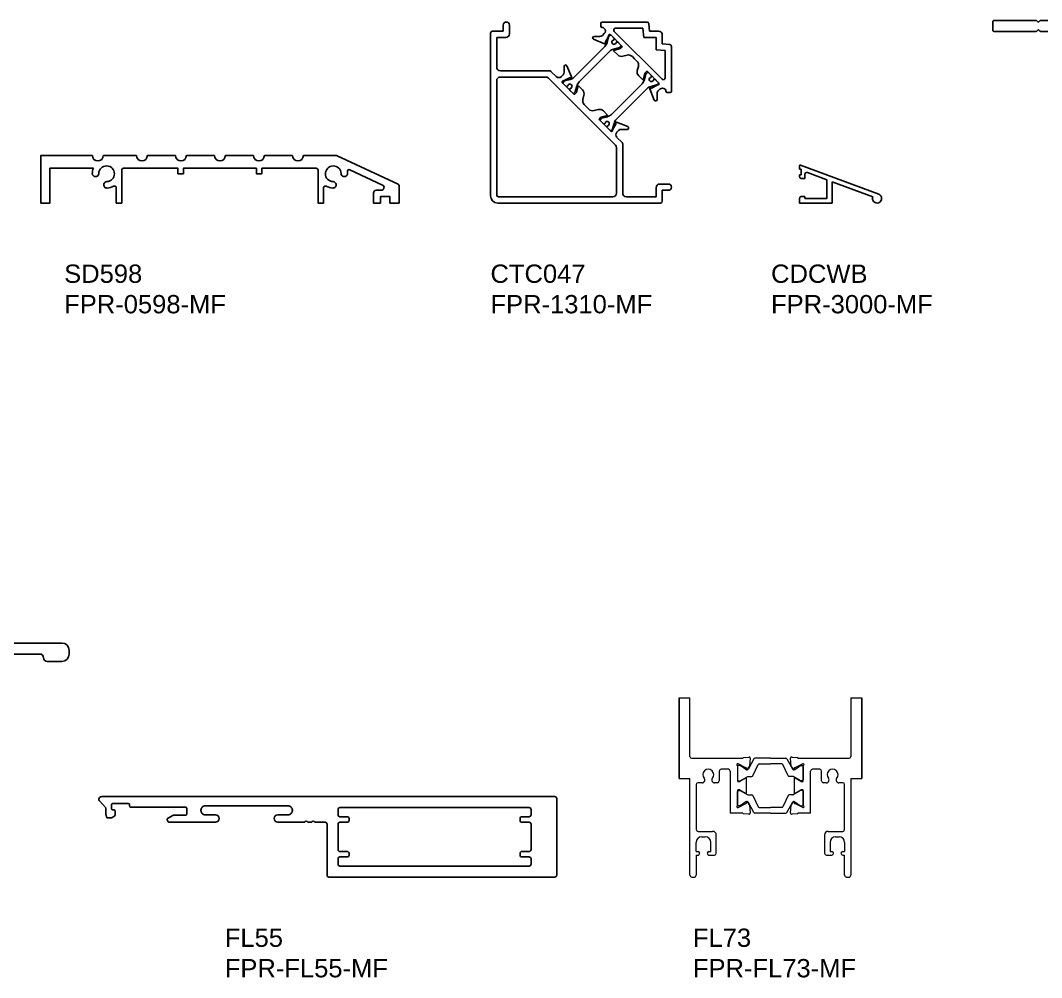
# Model space of a CAD drawing. Header units: millimetres. Extents: x 2364 to 3239, y -858 to -127.
# Drawn here: x 2660.3 to 2939.6, y -857.8 to -596 of the extents above; entities that cross this region are included whole.
import ezdxf

# ---------------------------------------------------------------- set-up
doc = ezdxf.new("R2010")
doc.units = ezdxf.units.MM
for name, color, linetype in [('1', 7, 'Continuous'), ('CS- Drawing', 255, 'Continuous'), ('Text', 1, 'Continuous')]:
    doc.layers.add(name, color=color, linetype=linetype)
doc.styles.add('Fineline', font='sanss___.ttf', dxfattribs={"height": 2})

# ---------------------------------------------------------------- blocks, each defined once
blk = doc.blocks.new('-SD598')
blk.add_lwpolyline([(-34.6, -3.5), (-46.5, -3.5), (-46.5, -13), (-49, -13), (-49, 0), (-34.89, 0, 1), (-31.89, 0), (-22.83, 0, 1), (-19.83, 0), (-12.17, 0, 1), (-9.17, 0), (-1.5, 0, 1), (1.5, 0), (9.17, 0, 1), (12.17, 0), (19.83, 0, 1), (22.83, 0), (31.89, 0, -0.110406), (32.1, -0.05), (48.71, -7.86, -0.290522), (49, -8.32), (49, -13), (46.5, -13), (46.5, -11.25), (43.9, -11.25), (43.9, -13), (42, -13), (42, -10.25, -0.414214), (42.75, -9.5), (44.14, -9.5, 0.801143), (44.45, -8.07), (35.56, -3.89, 0.599877), (34.86, -4.41, -0.029766), (34.9, -4.88, -0.503021), (33.8, -5.75, -0.330653), (33.15, -4.93, 2.310121), (30.93, -7.15, -0.330653), (31.75, -7.8, -0.503021), (30.88, -8.9, -0.120294), (29.09, -8.4, 0.573001), (28.35, -8.84), (28.35, -13), (26.85, -13), (26.85, -4, 0.414214), (26.35, -3.5), (11.5, -3.5), (11.5, -5), (10, -5), (10, -3.5), (-10, -3.5), (-10, -5), (-11.5, -5), (-11.5, -3.5), (-26.35, -3.5, 0.414214), (-26.85, -4), (-26.85, -13), (-28.35, -13), (-28.35, -8.84, 0.573001), (-29.09, -8.4, -0.120294), (-30.88, -8.9, -0.503021), (-31.75, -7.8), (-31.75, -7.8, -0.330653), (-30.93, -7.15, 2.310121), (-33.15, -4.93, -0.330653), (-33.8, -5.75), (-33.8, -5.75, -0.503021), (-34.9, -4.88, -0.091035)], format="xyb", close=True)
for points in [[(31.75, -7.8), (31.75, -7.8)], [(33.8, -5.75), (33.8, -5.75)]]:
    blk.add_lwpolyline(points)
blk = doc.blocks.new('*U36')
for p, q in [((3.5, 47), (3.5, 48.65)), ((5.2, 48.65), (5.2, 46.3)), ((30.2, 48.37), (30.2, 49.12)), ((30.57, 49.5), (42.82, 49.5)), ((30.87, 48), (30.57, 48)), ((31.13, 47.74), (30.87, 48)), ((41.72, 47.8), (34.21, 47.8)), ((41.94, 45.3), (41.72, 47.8)), ((43.32, 49.04), (43.5, 47)), ((0, 2), (0, 46.5)), ((0.5, 47), (3.5, 47)), ((4.2, 45.3), (1.7, 45.3)), ((1.7, 45.3), (1.7, 37.16)), ((31.23, 43.56), (28.18, 44.79)), ((28.33, 45.56), (29.94, 45.56)), ((30.65, 45.85), (31.13, 46.33)), ((32.34, 45.7), (31.36, 43.94)), ((32.31, 45.44), (31.91, 43.92)), ((32.71, 45.88), (32.37, 45.53)), ((35.93, 42.93), (32.82, 46.05)), ((33.86, 45.01), (32.99, 45.88)), ((33.64, 44.58), (33.86, 44.8)), ((33.86, 46.95), (46.95, 33.86)), ((45.3, 45.3), (41.94, 45.3)), ((43.5, 47), (46, 47)), ((45.3, 41.94), (45.3, 45.3)), ((47, 46), (47, 43.5)), ((31.26, 42.8), (22.92, 34.46)), ((33.72, 42.1), (35.25, 42.51)), ((34.06, 41.84), (35.51, 42.23)), ((34.6, 44.05), (34.38, 43.84)), ((35.68, 43.19), (34.81, 44.05)), ((35.34, 42.56), (35.68, 42.91)), ((35.51, 42.23), (35.93, 42.65)), ((47.8, 41.72), (45.3, 41.94)), ((47, 43.5), (49.04, 43.32)), ((49.5, 42.82), (49.5, 30.57)), ((24.26, 33.11), (32.6, 41.45)), ((34.8, 40.54), (33.78, 41.56)), ((37.36, 40.45), (36.25, 40.15)), ((39.43, 39.43), (38.81, 40.06)), ((40.06, 38.81), (39.43, 39.43)), ((20.15, 35.77), (20.15, 37.38)), ((20.93, 37.53), (22.15, 34.49)), ((40.15, 36.25), (40.45, 37.36)), ((2.7, 36.16), (16.19, 36.16)), ((2.7, 34.46), (15.14, 34.46)), ((15.85, 34.17), (34.17, 15.85)), ((16.55, 36.02), (17.97, 34.59)), ((19.39, 34.59), (19.86, 35.06)), ((21.78, 34.36), (20.01, 33.38)), ((21.8, 33.81), (20.27, 33.4)), ((41.56, 33.78), (40.54, 34.8)), ((42.23, 35.51), (41.84, 34.06)), ((42.65, 35.93), (42.23, 35.51)), ((46.05, 32.82), (42.93, 35.93)), ((1.7, 2.2), (1.7, 33.46)), ((19.67, 32.89), (22.78, 29.78)), ((20.18, 33.35), (19.84, 33.01)), ((19.84, 32.72), (20.71, 31.86)), ((20.92, 31.86), (21.14, 32.08)), ((21.88, 31.33), (21.66, 31.11)), ((21.66, 30.9), (22.53, 30.04)), ((23.21, 30.47), (23.61, 31.99)), ((23.49, 30.21), (23.88, 31.66)), ((24.16, 31.94), (25.18, 30.92)), ((44.79, 28.18), (43.56, 31.23)), ((43.94, 31.36), (45.7, 32.34)), ((46.33, 31.13), (45.85, 30.65)), ((48, 30.87), (47.74, 31.13)), ((48, 30.57), (48, 30.87)), ((22.81, 30.04), (23.15, 30.38)), ((23.06, 29.78), (23.49, 30.21)), ((25.57, 29.47), (25.27, 28.35)), ((45.56, 29.94), (45.56, 28.33)), ((49.12, 30.2), (48.37, 30.2)), ((25.66, 26.91), (26.91, 25.66)), ((28.35, 25.27), (29.47, 25.57)), ((30.92, 25.18), (31.94, 24.16)), ((30.21, 23.49), (29.78, 23.06)), ((29.78, 22.78), (32.89, 19.67)), ((31.66, 23.88), (30.21, 23.49)), ((33.38, 20.01), (34.36, 21.78)), ((34.49, 22.15), (37.53, 20.93)), ((35.06, 19.86), (34.59, 19.39)), ((37.38, 20.15), (35.77, 20.15)), ((34.59, 17.97), (36.02, 16.55)), ((34.46, 15.14), (34.46, 2.7)), ((36.16, 16.19), (36.16, 2.7)), ((45.3, 1.7), (45.3, 4.2)), ((46.3, 5.2), (48.65, 5.2)), ((48.65, 3.5), (47, 3.5)), ((47, 3.5), (47, 0.5)), ((46.5, 0), (2, 0)), ((33.46, 1.7), (2.2, 1.7)), ((37.16, 1.7), (45.3, 1.7))]:
    blk.add_line(p, q)
at = {"ltscale": 1.8}
blk.add_line((47.8, 41.72), (47.8, 34.21), dxfattribs=at)
blk.add_lwpolyline([(44.05, 34.6), (43.84, 34.38, 1.69614), (44.58, 33.64), (44.8, 33.86, -0.414214), (45.01, 33.86), (45.88, 32.99, -0.414214), (45.88, 32.71), (45.53, 32.37, -0.131652), (45.44, 32.31), (43.92, 31.91, 0.131652), (42.8, 31.26), (34.46, 22.92, 0.131652), (33.81, 21.8), (33.4, 20.27, -0.131652), (33.35, 20.18), (33.01, 19.84, -0.414214), (32.72, 19.84), (31.86, 20.71, -0.414214), (31.86, 20.92), (32.08, 21.14, 1.69614), (31.33, 21.88), (31.11, 21.66, -0.414214), (30.9, 21.66), (30.04, 22.53, -0.414214), (30.04, 22.81), (30.38, 23.15, -0.131652), (30.47, 23.21), (31.99, 23.61, 0.131652), (33.11, 24.26), (41.45, 32.6, 0.131652), (42.1, 33.72), (42.51, 35.25, -0.131652), (42.56, 35.34), (42.91, 35.68, -0.414214), (43.19, 35.68), (44.05, 34.81, -0.414214)], format="xyb", close=True)
for centre, radius, start, end in [((4.35, 48.65), 0.85, 0, 180), ((30.57, 49.12), 0.375, 90, 180), ((30.57, 48.37), 0.375, 180, 270), ((30.42, 47.04), 1, 315, 45), ((30.42, 47.04), 2.7, 16.2955, 16.451), ((34.21, 47.3), 0.5, 90, 224.9904), ((42.82, 49), 0.5, 5, 90), ((0.5, 46.5), 0.5, 90, 180), ((4.2, 46.3), 1, 270, 0), ((28.33, 45.16), 0.4, 90, 248), ((29.94, 46.56), 1, 270, 315), ((32.61, 45.83), 0.3, 45, 205.5288), ((32.51, 45.39), 0.2, 135, 165), ((32.85, 45.73), 0.2, 45, 135), ((33.75, 44.9), 0.15, 315, 45), ((46, 46), 1, 45, 90), ((46, 46), 1, 360, 45), ((31.3, 43.75), 0.2, 248, 72.7904), ((29.49, 44.57), 2.5, 315, 345), ((34.37, 39.69), 2.5, 105, 135), ((33.81, 44), 0.6, 106.045, 343.955), ((33.92, 41.7), 0.2, 45.1592, 225), ((34.71, 43.95), 0.15, 45, 135), ((35.19, 42.7), 0.2, 285, 315), ((35.54, 43.05), 0.2, 315, 45), ((35.79, 42.79), 0.2, 315, 45), ((49, 42.82), 0.5, 360, 85), ((35.86, 41.6), 1.5, 225, 285), ((37.75, 39), 1.5, 45, 105), ((2.7, 37.16), 1, 180, 270), ((20.55, 37.38), 0.4, 22, 180), ((39, 37.75), 1.5, 345, 45), ((2.7, 33.46), 1, 90, 180), ((15.14, 33.46), 1, 45, 90), ((16.19, 35.66), 0.5, 45, 90), ((18.68, 35.3), 1, 225, 315), ((19.15, 35.77), 1, 315, 0), ((21.97, 34.41), 0.2, 197.2096, 22), ((21.15, 36.22), 2.5, 285, 315), ((41.6, 35.86), 1.5, 165, 225), ((41.7, 33.92), 0.2, 225, 44.8408), ((42.79, 35.79), 0.2, 45, 135), ((47.3, 34.21), 0.5, 224.9904, 0), ((19.88, 33.11), 0.3, 64.4712, 225), ((19.98, 32.86), 0.2, 135, 225), ((20.33, 33.21), 0.2, 105, 135), ((20.81, 31.96), 0.15, 225, 315), ((21.71, 31.91), 0.6, 286.045, 163.955), ((21.77, 31.01), 0.15, 135, 225), ((26.03, 31.35), 2.5, 135, 165), ((24.02, 31.8), 0.2, 45, 224.8408), ((24.12, 29.86), 1.5, 345, 45), ((43.75, 31.3), 0.2, 17.2096, 202), ((45.83, 32.61), 0.3, 244.4712, 45), ((47.04, 30.42), 1, 45, 135), ((22.67, 30.18), 0.2, 225, 315), ((22.92, 29.92), 0.2, 225, 315), ((23.01, 30.52), 0.2, 315, 345), ((26.72, 27.97), 1.5, 165, 225), ((45.16, 28.33), 0.4, 202, 360), ((46.56, 29.94), 1, 135, 180), ((48.37, 30.57), 0.375, 180, 270), ((49.12, 30.57), 0.375, 270, 360), ((27.97, 26.72), 1.5, 225, 285), ((29.86, 24.12), 1.5, 45, 105), ((29.92, 22.92), 0.2, 135, 225), ((31.8, 24.02), 0.2, 225.1592, 45), ((33.11, 19.88), 0.3, 225, 25.5288), ((34.41, 21.97), 0.2, 68, 252.7904), ((35.77, 19.15), 1, 90, 135), ((37.38, 20.55), 0.4, 270, 68), ((35.3, 18.68), 1, 135, 225), ((33.46, 15.14), 1, 360, 45), ((35.66, 16.19), 0.5, 360, 45), ((46.3, 4.2), 1, 90, 180), ((48.65, 4.35), 0.85, 270, 90), ((2, 2), 2, 180, 270), ((2.2, 2.2), 0.5, 180, 270), ((33.46, 2.7), 1, 270, 0), ((37.16, 2.7), 1, 180, 270), ((46.5, 0.5), 0.5, 270, 0)]:
    blk.add_arc(centre, radius, start, end)
blk = doc.blocks.new('-CDCWB')
at = {"linetype": 'Continuous'}
for p, q in [((0, 5.44), (0, 6.33)), ((0.34, 6.56), (21.69, -1.39)), ((0, 5.44), (0.5, 5.44)), ((0, 3.94), (0.5, 3.94)), ((0, 3.44), (0, 3.94)), ((0.5, 3.94), (0.5, 5.44)), ((0.5, 2.94), (1.5, 2.94)), ((1.5, 2.94), (1.5, 4.08)), ((2.18, 4.55), (7.51, 2.57)), ((7.5, -2.56), (7.5, 2.56)), ((9, -3.81), (9, 2)), ((9, 2), (20.08, -2.13)), ((0, -3.81), (0, -2.56)), ((0.5, -2.06), (1.5, -2.06)), ((1.5, -2.56), (1.5, -2.06)), ((1.5, -2.56), (7.5, -2.56)), ((0, -3.81), (9, -3.81))]:
    blk.add_line(p, q, dxfattribs=at)
for centre, radius, start, end in [((0.25, 6.33), 0.25, 90, 180), ((0.25, 6.33), 0.25, 68.6293, 90), ((0.5, 3.44), 0.5, 180, 270), ((2, 4.08), 0.5, 70.1148, 180), ((0.5, -2.56), 0.5, 90, 180), ((21.25, -2.56), 1.25, 159.3903, 0), ((21.25, -2.56), 1.25, 0, 69.3903)]:
    blk.add_arc(centre, radius, start, end, dxfattribs=at)
blk = doc.blocks.new('-FL40')
at = {"layer": 'CS- Drawing', "color": 7}
for points in [[(-80.18, -1.3), (-78.56, -2.38, -0.198912), (-78.48, -2.5), (-78.41, -2.83, 0.57735), (-78.08, -2.94), (-77.45, -2.38, 0.109518), (-77.4, -2.31), (-76.57, -0.42, 0.548619), (-76.86, 0), (-78.41, -0.03, 0.315299), (-78.6, -0.17), (-78.62, -0.23, -0.414214), (-78.87, -0.35), (-80.4, 0), (-152.03, 0, 0.198912), (-152.24, -0.09), (-152.51, -0.36, -0.414214), (-152.79, -0.36), (-153.06, -0.09, 0.198912), (-153.27, 0), (-164.85, 0, 0.414214), (-165.15, -0.3), (-165.15, -2.7, 0.414214), (-164.85, -3), (-153.27, -3, 0.198912), (-153.06, -2.91), (-152.79, -2.64, -0.414214), (-152.51, -2.64), (-152.24, -2.91, 0.198912), (-152.03, -3), (-140.6, -3, -0.414214), (-140.3, -3.3), (-140.3, -108.7, 0.414214), (-140, -109), (-92.26, -109, 0.414214), (-91.96, -108.7), (-91.96, -106.3, 1), (-92.96, -106.3), (-92.96, -106.55, -0.414214), (-93.21, -106.8), (-94.01, -106.8, -0.414214), (-94.26, -106.55), (-94.26, -101.75, -0.414214), (-94.01, -101.5), (-93.21, -101.5, -0.414214), (-92.96, -101.75), (-92.96, -102, 1), (-91.96, -102), (-91.96, -100.3, 0.414214), (-92.26, -100), (-95.46, -100, 0.414214), (-95.76, -100.3), (-95.76, -105.7, -0.414214), (-96.06, -106), (-107, -106, -0.414214), (-107.3, -105.7), (-107.3, -50.3, -0.414214), (-107, -50), (-88.4, -50, 1), (-88.4, -49), (-88.65, -49, -0.414214), (-88.9, -48.75), (-88.9, -47.95, -0.414214), (-88.65, -47.7), (-83.65, -47.7, -0.414214), (-83.4, -47.95), (-83.4, -48.75, -0.414214), (-83.65, -49), (-83.9, -49, 1), (-83.9, -50), (-80.4, -50), (-78.87, -49.65, -0.414214), (-78.62, -49.77), (-78.6, -49.83, 0.315299), (-78.41, -49.97), (-76.86, -50, 0.548619), (-76.57, -49.58), (-77.4, -47.69, 0.109518), (-77.45, -47.62), (-78.08, -47.06, 0.57735), (-78.41, -47.17), (-78.48, -47.5, -0.198912), (-78.56, -47.62), (-80.18, -48.7), (-80.3, -48.7, -0.720759), (-80.48, -48.16, 0.236068), (-80.4, -48), (-80.4, -44, -0.414214), (-80.2, -43.8), (-79.8, -43.8), (-78.2, -44.77, 0.585524), (-77.9, -44.6), (-77.9, -43.18, 0.261413), (-78.38, -42.32), (-79.75, -41.49, -0.261413), (-80.23, -40.64), (-80.23, -26.41, 0.654654), (-80.23, -25.49), (-80.23, -24.51, 0.654654), (-80.23, -23.59), (-80.23, -9.36, -0.261413), (-79.75, -8.51), (-78.38, -7.68, 0.261413), (-77.9, -6.82), (-77.9, -5.4, 0.585524), (-78.2, -5.23), (-79.8, -6.2), (-80.2, -6.2, -0.414214), (-80.4, -6), (-80.4, -2, 0.236068), (-80.48, -1.84, -0.720759), (-80.3, -1.3)], [(-62.62, -48.7), (-64.24, -47.62, -0.198912), (-64.32, -47.5), (-64.39, -47.17, 0.57735), (-64.72, -47.06), (-65.35, -47.62, 0.109518), (-65.4, -47.69), (-66.23, -49.58, 0.548619), (-65.94, -50), (-64.39, -49.97, 0.315299), (-64.2, -49.83), (-64.18, -49.77, -0.414214), (-63.93, -49.65), (-62.4, -50), (-58.71, -50, 1), (-58.71, -49), (-58.96, -49, -0.414214), (-59.21, -48.75), (-59.21, -47.95, -0.414214), (-58.96, -47.7), (-53.96, -47.7, -0.414214), (-53.71, -47.95), (-53.71, -48.75, -0.414214), (-53.96, -49), (-54.21, -49, 1), (-54.21, -50), (-53.46, -50), (-50.21, -50, 1), (-50.21, -49), (-50.46, -49, -0.414214), (-50.71, -48.75), (-50.71, -47.95, -0.414214), (-50.46, -47.7), (-45.46, -47.7, -0.414214), (-45.21, -47.95), (-45.21, -48.75, -0.414214), (-45.46, -49), (-45.71, -49, 1), (-45.71, -50), (-43.5, -50, 0.414214), (-42.5, -49), (-42.5, -42.5, 0.414214), (-43.5, -41.5), (-44, -41.5, 0.414214), (-45, -42.5), (-45, -44.06, -0.371822), (-45.85, -45.05, -0.076048), (-58.56, -44.99, -0.369016), (-59.4, -44), (-59.4, -5, -0.414214), (-57.4, -3), (-44.05, -3, -0.414214), (-42.05, -5), (-42.05, -6.94), (-41.05, -7.94), (-36.3, -7.94), (-34.3, -5.94), (-31.38, -5.94, 0.198912), (-31.24, -5.89), (-30.94, -5.59, -0.414214), (-30.66, -5.59), (-30.36, -5.89, 0.198912), (-30.21, -5.94), (-27.3, -5.94), (-25.3, -7.94), (-20.55, -7.94), (-19.55, -6.94), (-19.55, -5, -0.414214), (-17.55, -3), (-4.6, -3, -0.414214), (-2.6, -5), (-2.6, -44, -0.369016), (-3.44, -44.99, -0.076048), (-16.15, -45.05, -0.371822), (-17, -44.06), (-17, -42.5, 0.414214), (-18, -41.5), (-18.5, -41.5, 0.414214), (-19.5, -42.5), (-19.5, -49, 0.414214), (-18.5, -50), (-17.91, -50, 0.198912), (-17.21, -49.71), (-16.49, -48.99, -0.198912), (-15.79, -48.7), (-3.71, -48.7, -0.198912), (-3.01, -48.99), (-2.29, -49.71, 0.198912), (-1.59, -50), (-1, -50, 0.414214), (0, -49), (0, -0.3, 0.414214), (-0.3, 0), (-20.92, 0, 0.414214), (-21.92, -1), (-21.92, -2.7, -0.414214), (-22.22, -3), (-23.62, -3, -0.414214), (-23.92, -2.7), (-23.92, -1, 0.414214), (-24.92, 0), (-30.17, 0, 0.198912), (-30.38, -0.09), (-30.66, -0.36, -0.414214), (-30.94, -0.36), (-31.21, -0.09, 0.198912), (-31.42, 0), (-36.67, 0, 0.414214), (-37.67, -1), (-37.67, -2.7, -0.414214), (-37.97, -3), (-39.37, -3, -0.414214), (-39.67, -2.7), (-39.67, -1, 0.414214), (-40.67, 0), (-62.4, 0), (-63.93, -0.35, -0.414214), (-64.18, -0.23), (-64.2, -0.17, 0.315299), (-64.39, -0.03), (-65.94, 0, 0.548619), (-66.23, -0.42), (-65.4, -2.31, 0.109518), (-65.35, -2.38), (-64.72, -2.94, 0.57735), (-64.39, -2.83), (-64.32, -2.5, -0.198912), (-64.24, -2.38), (-62.62, -1.3), (-62.5, -1.3, -0.720759), (-62.32, -1.84, 0.236068), (-62.4, -2), (-62.4, -6, -0.414214), (-62.6, -6.2), (-63, -6.2), (-64.6, -5.23, 0.585524), (-64.9, -5.4), (-64.9, -6.82, 0.261413), (-64.42, -7.68), (-62.48, -8.86, -0.261413), (-62, -9.71), (-62, -23.59, 0.654654), (-62, -24.51), (-62, -25.49, 0.654654), (-62, -26.41), (-62, -40.29, -0.261413), (-62.48, -41.14), (-64.42, -42.32, 0.261413), (-64.9, -43.18), (-64.9, -44.6, 0.585524), (-64.6, -44.77), (-63, -43.8), (-62.6, -43.8, -0.414214), (-62.4, -44), (-62.4, -48, 0.236068), (-62.32, -48.16, -0.720759), (-62.5, -48.7)], [(-137.3, -3.6), (-137.3, -106, 0.414214), (-137, -106.3), (-110.6, -106.3, 0.414214), (-110.3, -106), (-110.3, -47.6, -0.414214), (-110, -47.3), (-91.2, -47.3, 0.414214), (-90.9, -47), (-90.9, -46.3, -0.414214), (-90.6, -46), (-83.7, -46, 0.414214), (-83.4, -45.7), (-83.4, -3.6, 0.414214), (-83.7, -3.3), (-137, -3.3, 0.414214)]]:
    blk.add_lwpolyline(points, format="xyb", close=True, dxfattribs=at)
blk = doc.blocks.new('FL44 (Handle Both Sides)')
at = {"layer": '1', "color": 7, "linetype": 'Continuous'}
for p, q in [((-62, 55), (-61, 55)), ((-64, 52.58), (-64, 53)), ((-64, 47.12), (-64, 52.58)), ((-59, 53), (-59, 49)), ((-64, 26.8), (-64, 47.12)), ((-61, 47), (-61, 26)), ((-64, 25), (-64, 26.8)), ((-64, 22), (-64, 25)), ((-60, 25), (-49.5, 25)), ((-49.5, 25), (-30, 25)), ((-49.5, 25), (-0.5, 25)), ((-15.5, 23), (-47.5, 23)), ((-10.5, 23), (-15.5, 23)), ((-10.5, 23), (-15.5, 23)), ((-7.5, 16.25), (-7.5, 22.5)), ((-0.5, 23), (-7, 23)), ((0, 24.5), (0, 23.5)), ((-64, 22), (-55.5, 22)), ((-64, 22), (-55.5, 22)), ((-55.5, 22), (-51.5, 22)), ((-51.5, 16), (-51.5, 22)), ((-51.5, 16), (-51.5, 22)), ((-48.5, 22), (-48.5, 13)), ((-48.5, 22), (-48.5, 13)), ((-9.5, 22), (-9.5, 15.5)), ((-51.5, 16), (-51.5, 10)), ((-17.37, 14), (-36.5, 14)), ((-11.5, 12.17), (-11.5, 14.5)), ((-11, 15), (-10, 15)), ((-7.75, 16), (-7.5, 16.25)), ((-7.5, 15.75), (-7.75, 16)), ((-7.5, 15.75), (-7.5, 13.5)), ((-51.5, 11.5), (-51.5, 10)), ((-37.5, 12), (-47.5, 12)), ((-37, 13.5), (-37, 12.5)), ((-35, 10), (-35, 11.5)), ((-18.52, 12), (-34.5, 12)), ((-16.95, 9.78), (-18.09, 11.75)), ((-15.61, 11.46), (-16.93, 13.75)), ((-11.93, 11.67), (-15.11, 11.22)), ((-9.5, 13), (-8, 13)), ((-9.5, 10.43), (-9.5, 13)), ((-51.5, 10), (-51.1, 8.89)), ((-51.5, 10), (-51.1, 8.89)), ((-50.95, 8.5), (-51.5, 8)), ((-51.1, 8.89), (-50.95, 8.5)), ((-49.8, 9.57), (-49.48, 8.89)), ((-49.8, 9.57), (-49.48, 8.89)), ((-49.57, 9.75), (-49.57, 9.07)), ((-49.57, 9.75), (-49.57, 9.07)), ((-49.53, 10), (-45.21, 10)), ((-49.53, 10), (-45.21, 10)), ((-49.48, 8.89), (-48.75, 7.33)), ((-49.47, 8.89), (-48.3, 6.88)), ((-49.32, 10), (-45.48, 10)), ((-49.32, 10), (-45.48, 10)), ((-46.5, 6.88), (-45.33, 8.89)), ((-45.33, 8.89), (-46.14, 7.5)), ((-44.95, 9.55), (-45.33, 8.89)), ((-44.95, 9.55), (-45.33, 8.89)), ((-45.33, 8.89), (-45.23, 9.07)), ((-45.33, 8.89), (-45.23, 9.07)), ((-45.23, 9.07), (-45.23, 9.75)), ((-45.23, 9.07), (-45.23, 9.75)), ((-41.17, 8.89), (-41.55, 9.55)), ((-41.17, 8.89), (-41.55, 9.55)), ((-41.29, 10), (-36.97, 10)), ((-41.29, 10), (-36.97, 10)), ((-41.27, 9.75), (-41.27, 9.07)), ((-41.27, 9.75), (-41.27, 9.07)), ((-41.27, 9.07), (-41.17, 8.89)), ((-41.27, 9.07), (-41.17, 8.89)), ((-40.36, 7.5), (-41.17, 8.89)), ((-41.17, 8.89), (-40, 6.88)), ((-41.02, 10), (-37.18, 10)), ((-41.02, 10), (-37.18, 10)), ((-38.2, 6.88), (-37.03, 8.89)), ((-37.75, 7.33), (-37.02, 8.89)), ((-37.02, 8.89), (-36.7, 9.57)), ((-37.02, 8.89), (-36.7, 9.57)), ((-36.93, 9.07), (-36.93, 9.75)), ((-36.93, 9.07), (-36.93, 9.75)), ((-35.55, 8.5), (-35.4, 8.89)), ((-35, 8), (-35.55, 8.5)), ((-35.4, 8.89), (-35, 10)), ((-35.4, 8.89), (-35, 10)), ((-16.67, 9.29), (-16.95, 9.78)), ((-9.93, 9.94), (-16.17, 9.05)), ((-51.5, 8), (-51.5, 6.39)), ((-51.3, 5.07), (-48.5, 5.93)), ((-51.12, 6.1), (-48.59, 6.75)), ((-48.3, 6.88), (-48.3, 6.21)), ((-46.5, 6.88), (-46.5, 4.95)), ((-46.14, 7.5), (-40.36, 7.5)), ((-40, 4.95), (-40, 6.88)), ((-38.2, 6.21), (-38.2, 6.88)), ((-38, 5.93), (-35.2, 5.07)), ((-37.91, 6.75), (-35.38, 6.1)), ((-35, 6.39), (-35, 8)), ((-51.5, 4.79), (-51.5, -4.79)), ((-49.7, 3.39), (-49.7, -3.39)), ((-46.7, 4.67), (-49.37, 3.86)), ((-37.13, 3.86), (-39.8, 4.67)), ((-36.8, -3.39), (-36.8, 3.39)), ((-35, -4.79), (-35, 4.79)), ((-48.5, -5.93), (-51.3, -5.07)), ((-49.37, -3.86), (-46.7, -4.67)), ((-46.5, -4.95), (-46.5, -6.88)), ((-40, -6.88), (-40, -4.95)), ((-39.8, -4.67), (-37.13, -3.86)), ((-35.2, -5.07), (-38, -5.93)), ((-51.5, -6.39), (-51.5, -8)), ((-51.5, -8), (-50.95, -8.5)), ((-48.59, -6.75), (-51.12, -6.1)), ((-48.75, -7.33), (-49.48, -8.89)), ((-48.3, -6.88), (-49.47, -8.89)), ((-48.3, -6.21), (-48.3, -6.88)), ((-46.14, -7.5), (-46.5, -6.88)), ((-40.36, -7.5), (-46.14, -7.5)), ((-45.33, -8.89), (-46.14, -7.5)), ((-46.14, -7.5), (-45.33, -8.89)), ((-41.17, -8.89), (-40.36, -7.5)), ((-40.36, -7.5), (-41.17, -8.89)), ((-40, -6.88), (-40.36, -7.5)), ((-38.2, -6.88), (-38.2, -6.21)), ((-37.03, -8.89), (-38.2, -6.88)), ((-35.38, -6.1), (-37.91, -6.75)), ((-37.02, -8.89), (-37.75, -7.33)), ((-35.55, -8.5), (-35, -8)), ((-35, -8), (-35, -6.39)), ((-51.1, -8.89), (-51.5, -10)), ((-51.1, -8.89), (-51.5, -10)), ((-51.5, -10), (-51.5, -16)), ((-51.5, -10), (-51.5, -11.5)), ((-50.95, -8.5), (-51.1, -8.89)), ((-49.57, -9.07), (-49.8, -9.57)), ((-49.47, -8.89), (-49.57, -9.07)), ((-49.47, -8.89), (-49.57, -9.07)), ((-49.57, -9.07), (-49.57, -9.75)), ((-49.57, -9.07), (-49.57, -9.75)), ((-45.21, -10), (-49.53, -10)), ((-45.21, -10), (-49.53, -10)), ((-45.48, -10), (-49.32, -10)), ((-45.48, -10), (-49.32, -10)), ((-45.33, -8.89), (-44.95, -9.55)), ((-45.33, -8.89), (-44.95, -9.55)), ((-45.23, -9.07), (-45.33, -8.89)), ((-45.23, -9.07), (-45.33, -8.89)), ((-45.23, -9.75), (-45.23, -9.07)), ((-45.23, -9.75), (-45.23, -9.07)), ((-41.55, -9.55), (-41.17, -8.89)), ((-41.55, -9.55), (-41.17, -8.89)), ((-36.97, -10), (-41.29, -10)), ((-36.97, -10), (-41.29, -10)), ((-41.17, -8.89), (-41.27, -9.07)), ((-41.17, -8.89), (-41.27, -9.07)), ((-41.27, -9.07), (-41.27, -9.75)), ((-41.27, -9.07), (-41.27, -9.75)), ((-37.18, -10), (-41.02, -10)), ((-37.18, -10), (-41.02, -10)), ((-36.7, -9.57), (-37.02, -8.89)), ((-36.7, -9.57), (-37.02, -8.89)), ((-36.93, -9.75), (-36.93, -9.07)), ((-36.93, -9.75), (-36.93, -9.07)), ((-35.4, -8.89), (-35.55, -8.5)), ((-35, -10), (-35.4, -8.89)), ((-35, -10), (-35.4, -8.89)), ((-35, -11.5), (-35, -10)), ((-18.09, -11.75), (-16.95, -9.78)), ((-16.95, -9.78), (-16.67, -9.29)), ((-16.17, -9.05), (-9.93, -9.94)), ((-9.5, -13), (-9.5, -10.43)), ((-48.5, -13), (-48.5, -22)), ((-48.5, -13), (-48.5, -22)), ((-47.5, -12), (-37.5, -12)), ((-37, -12.5), (-37, -13.5)), ((-18.52, -12), (-34.5, -12)), ((-16.93, -13.75), (-15.61, -11.46)), ((-15.11, -11.22), (-11.93, -11.67)), ((-11.5, -14.5), (-11.5, -12.17)), ((-8, -13), (-9.5, -13)), ((-7.5, -13.5), (-7.5, -15.75)), ((-51.5, -16), (-51.5, -22)), ((-51.5, -16), (-51.5, -22)), ((-17.37, -14), (-36.5, -14)), ((-10, -15), (-11, -15)), ((-9.5, -15.5), (-9.5, -22)), ((-7.75, -16), (-7.5, -15.75)), ((-7.5, -16.25), (-7.75, -16)), ((-7.5, -16.25), (-7.5, -22.5)), ((-64, -22), (-55.5, -22)), ((-64, -22), (-55.5, -22)), ((-64, -22), (-64, -25)), ((-55.5, -22), (-51.5, -22)), ((-64, -25), (-64, -31.5)), ((-64, -25), (-64, -25)), ((-60, -25), (-49.5, -25)), ((-49.5, -25), (-30, -25)), ((-49.5, -25), (-30, -25)), ((-10.5, -23), (-47.5, -23)), ((-32, -25), (-0.5, -25)), ((-0.5, -23), (-7, -23)), ((0, -23.5), (0, -24.5)), ((-61, -26), (-61, -31.5)), ((-64, -31.5), (-64, -53.01)), ((-61, -31.5), (-61, -47.01)), ((-59, -49.01), (-59, -53.01)), ((-61, -55.01), (-62, -55.01))]:
    blk.add_line(p, q, dxfattribs=at)
for centre, radius, start, end in [((-62, 53), 2, 90, 180), ((-61, 53), 2, 0, 90), ((-60, 47), 1, 90, 180), ((-60, 49), 1, 270, 0), ((-60, 26), 1, 180, 270), ((-47.5, 22), 1, 90, 180), ((-47.5, 22), 1, 90, 180), ((-10.5, 22), 1, 0, 90), ((-7, 22.5), 0.5, 90, 180), ((-0.5, 24.5), 0.5, 0, 90), ((-0.5, 23.5), 0.5, 270, 0), ((-36.5, 13.5), 0.5, 90, 180), ((-17.37, 13.5), 0.5, 30, 90), ((-11, 14.5), 0.5, 90, 180), ((-10, 15.5), 0.5, 270, 0), ((-47.5, 13), 1, 180, 270), ((-37.5, 12.5), 0.5, 270, 0), ((-34.5, 11.5), 0.5, 90, 180), ((-18.52, 11.5), 0.5, 30, 90), ((-15.18, 11.71), 0.5, 210, 278.1301), ((-12, 12.17), 0.5, 278.1301, 0), ((-8, 13.5), 0.5, 270, 0), ((-49.53, 9.7), 0.3, 90, 205.094), ((-49.53, 9.7), 0.3, 90, 205.094), ((-49.32, 9.75), 0.25, 90, 180), ((-49.32, 9.75), 0.25, 90, 180), ((-45.48, 9.75), 0.25, 0, 90), ((-45.48, 9.75), 0.25, 0, 90), ((-45.21, 9.7), 0.3, 329.8177, 90), ((-45.21, 9.7), 0.3, 329.8177, 90), ((-41.29, 9.7), 0.3, 90, 210.1823), ((-41.29, 9.7), 0.3, 90, 210.1823), ((-41.02, 9.75), 0.25, 90, 180), ((-41.02, 9.75), 0.25, 90, 180), ((-37.18, 9.75), 0.25, 0, 90), ((-37.18, 9.75), 0.25, 0, 90), ((-36.97, 9.7), 0.3, 334.906, 90), ((-36.97, 9.7), 0.3, 334.906, 90), ((-16.24, 9.54), 0.5, 210, 278.1301), ((-10, 10.43), 0.5, 278.1301, 0), ((-51.2, 6.39), 0.3, 180, 284.4791), ((-48.66, 7.04), 0.3, 284.4791, 106.4798), ((-48.6, 6.21), 0.3, 289.9831, 0), ((-37.9, 6.21), 0.3, 180, 250.0169), ((-37.84, 7.04), 0.3, 73.5202, 255.5209), ((-35.3, 6.39), 0.3, 255.5209, 0), ((-51.2, 4.79), 0.3, 109.9831, 180), ((-49.2, 3.39), 0.5, 109.9831, 180), ((-46.8, 4.95), 0.3, 289.9831, 0), ((-39.7, 4.95), 0.3, 180, 250.0169), ((-37.3, 3.39), 0.5, 0, 70.0169), ((-35.3, 4.79), 0.3, 0, 70.0169), ((-51.2, -4.79), 0.3, 180, 250.0169), ((-49.2, -3.39), 0.5, 180, 250.0169), ((-46.8, -4.95), 0.3, 0, 70.0169), ((-39.7, -4.95), 0.3, 109.9831, 180), ((-37.3, -3.39), 0.5, 289.9831, 0), ((-35.3, -4.79), 0.3, 289.9831, 0), ((-51.2, -6.39), 0.3, 75.5209, 180), ((-48.66, -7.04), 0.3, 253.5202, 75.5209), ((-48.6, -6.21), 0.3, 0, 70.0169), ((-37.9, -6.21), 0.3, 109.9831, 180), ((-37.84, -7.04), 0.3, 104.4791, 286.4798), ((-35.3, -6.39), 0.3, 0, 104.4791), ((-49.53, -9.7), 0.3, 154.906, 270), ((-49.53, -9.7), 0.3, 154.906, 270), ((-49.32, -9.75), 0.25, 180, 270), ((-49.32, -9.75), 0.25, 180, 270), ((-45.48, -9.75), 0.25, 270, 0), ((-45.48, -9.75), 0.25, 270, 0), ((-45.21, -9.7), 0.3, 270, 30.1823), ((-45.21, -9.7), 0.3, 270, 30.1823), ((-41.29, -9.7), 0.3, 149.8177, 270), ((-41.29, -9.7), 0.3, 149.8177, 270), ((-41.02, -9.75), 0.25, 180, 270), ((-41.02, -9.75), 0.25, 180, 270), ((-37.18, -9.75), 0.25, 270, 0), ((-37.18, -9.75), 0.25, 270, 0), ((-36.97, -9.7), 0.3, 270, 25.094), ((-36.97, -9.7), 0.3, 270, 25.094), ((-16.24, -9.54), 0.5, 81.8699, 150), ((-10, -10.43), 0.5, 0, 81.8699), ((-47.5, -13), 1, 90, 180), ((-47.5, -13), 1, 90, 180), ((-37.5, -12.5), 0.5, 0, 90), ((-36.5, -13.5), 0.5, 180, 270), ((-34.5, -11.5), 0.5, 180, 270), ((-18.52, -11.5), 0.5, 270, 330), ((-17.37, -13.5), 0.5, 270, 330), ((-15.18, -11.71), 0.5, 81.8699, 150), ((-12, -12.17), 0.5, 0, 81.8699), ((-8, -13.5), 0.5, 0, 90), ((-11, -14.5), 0.5, 180, 270), ((-10, -15.5), 0.5, 0, 90), ((-47.5, -22), 1, 180, 270), ((-47.5, -22), 1, 180, 270), ((-10.5, -22), 1, 270, 0), ((-60, -26), 1, 90, 180), ((-7, -22.5), 0.5, 180, 270), ((-0.5, -23.5), 0.5, 0, 90), ((-0.5, -24.5), 0.5, 270, 0), ((-60, -47.01), 1, 180, 270), ((-60, -49.01), 1, 0, 90), ((-62, -53.01), 2, 180, 270), ((-61, -53.01), 2, 270, 0)]:
    blk.add_arc(centre, radius, start, end, dxfattribs=at)
blk = doc.blocks.new('49mm Btm Rail (FL73)')
at = {"color": 0, "linetype": 'Continuous', "lineweight": 0}
for p, q in [((-25, 49), (-22, 49)), ((-25, 49), (-22, 49)), ((-25, 49), (-25, 27)), ((-25, 27), (-25, 49)), ((-22, 33), (-22, 49)), ((22, 49), (25, 49)), ((22, 49), (22, 33)), ((22, 49), (25, 49)), ((25, 49), (25, 27)), ((25, 27), (25, 49)), ((-21.5, 32.5), (-7.5, 32.5)), ((-6.68, 29.92), (-8.86, 30.99)), ((-7.37, 32.72), (-5.91, 32.8)), ((-4.53, 32.33), (-6, 29.61)), ((-5.5, 32.49), (-5.69, 30.31)), ((-4.83, 27.69), (-3.38, 30.8)), ((0, 32.5), (-4.26, 32.5)), ((-3.11, 30.97), (0, 30.97)), ((0, 32.5), (4.26, 32.5)), ((3.11, 30.97), (0, 30.97)), ((4.83, 27.69), (3.38, 30.8)), ((4.53, 32.33), (6, 29.61)), ((5.69, 30.31), (5.5, 32.49)), ((5.91, 32.8), (7.37, 32.72)), ((8.86, 30.99), (6.68, 29.92)), ((7.5, 32.5), (21.5, 32.5)), ((-14, 29), (-14, 26.29)), ((-11.5, 29.5), (-13.5, 29.5)), ((-11, 29), (-11, 17.5)), ((-9, 30.47), (-9, 26.37)), ((-9, 30.22), (-9, 26.62)), ((-8.24, 30.52), (-8.7, 30.52)), ((-6.72, 29.45), (-8.24, 30.52)), ((-6.49, 29.61), (-6.54, 29.78)), ((-6.13, 29.56), (-5.72, 30.23)), ((5.72, 30.23), (6.13, 29.56)), ((6.54, 29.78), (6.49, 29.61)), ((6.72, 29.45), (8.24, 30.52)), ((8.24, 30.52), (8.7, 30.52)), ((9, 26.37), (9, 30.47)), ((9, 30.22), (9, 26.62)), ((11, 17.5), (11, 29)), ((13.5, 29.5), (11.5, 29.5)), ((14, 26.29), (14, 29)), ((-25, 27), (-22, 27)), ((-25, 27), (-22, 27)), ((-22, 0.5), (-22, 27)), ((-20.3, 25.29), (-20.3, 13)), ((-18.71, 25.79), (-19.8, 25.79)), ((-14.5, 25.79), (-15.29, 25.79)), ((-8.73, 26.1), (-8.45, 26.1)), ((-8.7, 26.32), (-8.24, 26.32)), ((-6.8, 27.02), (-8.35, 26.13)), ((-8.24, 26.32), (-6.19, 27.5)), ((-6.5, 23.16), (-6.5, 26.84)), ((-6.13, 27.52), (-5.1, 27.52)), ((6.13, 27.52), (5.1, 27.52)), ((8.24, 26.32), (6.19, 27.5)), ((6.5, 26.84), (6.5, 23.16)), ((8.35, 26.13), (6.8, 27.02)), ((8.7, 26.32), (8.24, 26.32)), ((8.45, 26.1), (8.73, 26.1)), ((15.29, 25.79), (14.5, 25.79)), ((19.8, 25.79), (18.71, 25.79)), ((20.3, 13), (20.3, 25.29)), ((22, 27), (25, 27)), ((22, 27), (25, 27)), ((22, 27), (22, 0.5)), ((-9, 23.63), (-9, 19.53)), ((-9, 19.78), (-9, 23.38)), ((-8.45, 23.9), (-8.73, 23.9)), ((-8.7, 23.68), (-8.24, 23.68)), ((-8.35, 23.87), (-6.8, 22.98)), ((-8.24, 23.68), (-6.19, 22.5)), ((-6.13, 22.48), (-5.1, 22.48)), ((6.13, 22.48), (5.1, 22.48)), ((8.24, 23.68), (6.19, 22.5)), ((6.8, 22.98), (8.35, 23.87)), ((8.7, 23.68), (8.24, 23.68)), ((8.73, 23.9), (8.45, 23.9)), ((9, 23.63), (9, 19.53)), ((9, 19.78), (9, 23.38)), ((-8.86, 19.01), (-6.68, 20.09)), ((-6.72, 20.55), (-8.24, 19.48)), ((-6.54, 20.23), (-6.49, 20.41)), ((-5.72, 19.79), (-6.13, 20.46)), ((-4.53, 17.67), (-6, 20.39)), ((-5.69, 19.7), (-5.5, 17.53)), ((-4.83, 22.31), (-3.38, 19.2)), ((4.83, 22.31), (3.38, 19.2)), ((4.53, 17.67), (6, 20.39)), ((5.5, 17.53), (5.69, 19.7)), ((6.13, 20.46), (5.72, 19.79)), ((6.49, 20.41), (6.54, 20.23)), ((8.86, 19.01), (6.68, 20.09)), ((6.72, 20.55), (8.24, 19.48)), ((-7.5, 17.5), (-11, 17.5)), ((-8.24, 19.48), (-8.7, 19.48)), ((-7.5, 17.47), (-7.5, 17.5)), ((-5.91, 17.22), (-7.37, 17.28)), ((0, 17.5), (-4.26, 17.5)), ((-3.11, 19.03), (0, 19.03)), ((3.11, 19.03), (0, 19.03)), ((0, 17.5), (4.26, 17.5)), ((7.37, 17.28), (5.91, 17.22)), ((11, 17.5), (7.5, 17.5)), ((7.5, 17.5), (7.5, 17.47)), ((8.24, 19.48), (8.7, 19.48)), ((-19.8, 12.5), (-15.8, 12.5)), ((-14.8, 6.5), (-14.8, 11.5)), ((14.8, 11.5), (14.8, 6.5)), ((15.8, 12.5), (19.8, 12.5)), ((-20.3, 7), (-20.3, 9.5)), ((-20.3, 7), (-20.3, 9.5)), ((-18.8, 11), (-17.8, 11)), ((-18.8, 11), (-17.8, 11)), ((-16.3, 7), (-16.3, 9.5)), ((-16.3, 7), (-16.3, 9.5)), ((16.3, 9.5), (16.3, 7)), ((16.3, 9.5), (16.3, 7)), ((17.8, 11), (18.8, 11)), ((17.8, 11), (18.8, 11)), ((20.3, 9.5), (20.3, 7)), ((20.3, 9.5), (20.3, 7)), ((-20.3, 7), (-19.8, 7)), ((-20.3, 7), (-20.07, 7)), ((-20.3, 6), (-19.8, 6)), ((-20.3, 6), (-20.3, 0.5)), ((-20.3, 6), (-19.8, 6)), ((-20.3, 6), (-20.3, 0.5)), ((-20.07, 7), (-19.8, 7)), ((-16.8, 7), (-16.3, 7)), ((-16.8, 7), (-16.3, 7)), ((-16.8, 6), (-15.3, 6)), ((-16.8, 6), (-15.3, 6)), ((15.3, 6), (16.8, 6)), ((15.3, 6), (16.8, 6)), ((16.3, 7), (16.8, 7)), ((16.3, 7), (16.8, 7)), ((19.8, 7), (20.3, 7)), ((19.8, 7), (20.07, 7)), ((19.8, 6), (20.3, 6)), ((19.8, 6), (20.3, 6)), ((20.07, 7), (20.3, 7)), ((20.3, 0.5), (20.3, 6)), ((20.3, 0.5), (20.3, 6)), ((-21.5, 0), (-20.8, 0)), ((-21.5, 0), (-20.8, 0)), ((20.8, 0), (21.5, 0)), ((20.8, 0), (21.5, 0))]:
    blk.add_line(p, q, dxfattribs=at)
for centre, radius, start, end in [((-21.5, 33), 0.5, 180, 270), ((-8.93, 30.73), 0.27, 75, 254.9739), ((-7.3, 32.53), 0.2, 111, 188.8821), ((-5.8, 32.52), 0.3, 355, 111), ((-4.26, 32.2), 0.3, 90, 155), ((-3.11, 30.67), 0.3, 90, 155), ((3.11, 30.67), 0.3, 25, 90), ((4.26, 32.2), 0.3, 25, 90), ((5.8, 32.52), 0.3, 69, 185), ((7.3, 32.53), 0.2, 351.1179, 69), ((8.93, 30.73), 0.27, 285.0261, 105), ((21.5, 33), 0.5, 270, 0), ((-17, 28), 1.5, 319.4712, 220.5288), ((-17, 28), 1.5, 319.4712, 220.5288), ((-13.5, 29), 0.5, 90, 180), ((-11.5, 29), 0.5, 360, 90), ((-8.7, 30.22), 0.3, 90, 180), ((-6.43, 29.86), 0.5, 234.9248, 329.8267), ((-6.73, 29.73), 0.2, 15, 75), ((-6.3, 29.66), 0.2, 195, 328.5128), ((-5.89, 30.33), 0.2, 328.5128, 355), ((5.89, 30.33), 0.2, 185, 211.4872), ((6.43, 29.86), 0.5, 210.1733, 305.0752), ((6.3, 29.66), 0.2, 211.4872, 345), ((6.73, 29.73), 0.2, 105, 165), ((8.7, 30.22), 0.3, 0, 90), ((11.5, 29), 0.5, 90, 180), ((13.5, 29), 0.5, 360, 90), ((17, 28), 1.5, 319.4712, 220.5288), ((17, 28), 1.5, 319.4712, 220.5288), ((-19.8, 25.29), 0.5, 90, 180), ((-18.71, 26.54), 0.75, 270, 330), ((-18.71, 26.54), 0.75, 270, 330), ((-18.71, 26.54), 0.75, 330, 40.5288), ((-18.71, 26.54), 0.75, 330, 40.5288), ((-15.29, 26.54), 0.75, 139.4712, 210), ((-15.29, 26.54), 0.75, 139.4712, 210), ((-15.29, 26.54), 0.75, 210, 270), ((-14.5, 26.29), 0.5, 270, 360), ((-8.7, 26.62), 0.3, 180, 270), ((-8.73, 26.37), 0.27, 180, 270), ((-8.45, 26.3), 0.2, 270, 299.7825), ((-6.7, 26.84), 0.2, 360, 119.7825), ((-6.13, 27.4), 0.115, 90, 120), ((-5.1, 27.82), 0.3, 270, 335), ((5.1, 27.82), 0.3, 205, 270), ((6.13, 27.4), 0.115, 60, 90), ((6.7, 26.84), 0.2, 60.2175, 180), ((8.45, 26.3), 0.2, 240.2175, 270), ((8.7, 26.62), 0.3, 270, 360), ((8.73, 26.37), 0.27, 270, 360), ((14.5, 26.29), 0.5, 180, 270), ((15.29, 26.54), 0.75, 270, 330), ((15.29, 26.54), 0.75, 330, 40.5288), ((15.29, 26.54), 0.75, 330, 40.5288), ((18.71, 26.54), 0.75, 139.4712, 210), ((18.71, 26.54), 0.75, 139.4712, 210), ((18.71, 26.54), 0.75, 210, 270), ((18.71, 26.54), 0.75, 210, 270), ((19.8, 25.29), 0.5, 360, 90), ((-8.73, 23.63), 0.27, 90, 180), ((-8.7, 23.38), 0.3, 90, 180), ((-8.45, 23.7), 0.2, 60.2175, 90), ((-6.7, 23.16), 0.2, 240.2175, 0), ((-6.13, 22.6), 0.115, 240, 270), ((-5.1, 22.18), 0.3, 25, 90), ((5.1, 22.18), 0.3, 90, 155), ((6.13, 22.6), 0.115, 270, 300), ((6.7, 23.16), 0.2, 180, 299.7825), ((8.45, 23.7), 0.2, 90, 119.7825), ((8.7, 23.38), 0.3, 0, 90), ((8.73, 23.63), 0.27, 0, 90), ((-8.7, 19.78), 0.3, 180, 270), ((-6.43, 20.14), 0.5, 30.1733, 125.0752), ((-6.73, 20.29), 0.2, 285, 345), ((-6.3, 20.36), 0.2, 31.4872, 165), ((-5.89, 19.69), 0.2, 5, 31.4872), ((5.89, 19.69), 0.2, 148.5128, 175), ((6.43, 20.14), 0.5, 54.9248, 149.8267), ((6.3, 20.36), 0.2, 15, 148.5128), ((6.73, 20.29), 0.2, 195, 255), ((8.7, 19.78), 0.3, 270, 360), ((-8.93, 19.27), 0.27, 105.0261, 285), ((-7.3, 17.47), 0.2, 180, 249), ((-5.8, 17.5), 0.3, 249, 5), ((-4.26, 17.8), 0.3, 205, 270), ((-3.11, 19.33), 0.3, 205, 270), ((3.11, 19.33), 0.3, 270, 335), ((4.26, 17.8), 0.3, 270, 335), ((5.8, 17.5), 0.3, 175, 291), ((7.3, 17.47), 0.2, 291, 0), ((8.93, 19.27), 0.27, 255, 74.9739), ((-19.8, 13), 0.5, 180, 270), ((-15.8, 11.5), 1, 0, 90), ((15.8, 11.5), 1, 90, 180), ((19.8, 13), 0.5, 270, 0), ((-18.8, 9.5), 1.5, 90, 180), ((-18.8, 9.5), 1.5, 90, 180), ((-17.8, 9.5), 1.5, 0, 90), ((-17.8, 9.5), 1.5, 0, 90), ((17.8, 9.5), 1.5, 90, 180), ((17.8, 9.5), 1.5, 90, 180), ((18.8, 9.5), 1.5, 0, 90), ((18.8, 9.5), 1.5, 0, 90), ((-19.8, 6.5), 0.5, 360, 90), ((-19.8, 6.5), 0.5, 360, 90), ((-19.8, 6.5), 0.5, 270, 0), ((-19.8, 6.5), 0.5, 270, 0), ((-16.8, 6.5), 0.5, 90, 180), ((-16.8, 6.5), 0.5, 90, 180), ((-16.8, 6.5), 0.5, 180, 270), ((-16.8, 6.5), 0.5, 180, 270), ((-15.3, 6.5), 0.5, 270, 0), ((-15.3, 6.5), 0.5, 270, 0), ((15.3, 6.5), 0.5, 180, 270), ((15.3, 6.5), 0.5, 180, 270), ((16.8, 6.5), 0.5, 360, 90), ((16.8, 6.5), 0.5, 360, 90), ((16.8, 6.5), 0.5, 270, 0), ((16.8, 6.5), 0.5, 270, 0), ((19.8, 6.5), 0.5, 90, 180), ((19.8, 6.5), 0.5, 90, 180), ((19.8, 6.5), 0.5, 180, 270), ((19.8, 6.5), 0.5, 180, 270), ((-21.5, 0.5), 0.5, 180, 270), ((-21.5, 0.5), 0.5, 180, 270), ((-20.8, 0.5), 0.5, 270, 0), ((-20.8, 0.5), 0.5, 270, 0), ((20.8, 0.5), 0.5, 180, 270), ((20.8, 0.5), 0.5, 180, 270), ((21.5, 0.5), 0.5, 270, 0), ((21.5, 0.5), 0.5, 270, 0)]:
    blk.add_arc(centre, radius, start, end, dxfattribs=at)

msp = doc.modelspace()

# ---------------------------------------------------------------- linework, layer by layer
at = {"layer": 'CS- Drawing', "elevation": 0}
for points in [[(2743.69, -815.32), (2740.85, -815.32, 0.654654), (2739.93, -815.32), (2738.95, -815.32, 0.654654), (2738.03, -815.32), (2730.69, -815.32, -1), (2730.69, -813.32), (2733.49, -813.32, 0.414214), (2734.69, -812.12), (2734.69, -812.02, 0.414214), (2733.49, -810.82), (2710.89, -810.82, 0.414214), (2709.69, -812.02), (2709.69, -812.12, 0.414214), (2710.89, -813.32), (2713.69, -813.32, -1), (2713.69, -815.32), (2700.97, -815.32, -0.268417), (2700.71, -815.17), (2700.43, -814.69, -0.413702), (2700.54, -814.28), (2701.97, -813.46, -0.131652), (2702.12, -813.42), (2705.49, -813.42, 0.414214), (2705.79, -813.12), (2705.79, -811.52, 0.414214), (2705.49, -811.22), (2690.49, -811.22, -0.414214), (2690.19, -810.92), (2690.19, -810.52, 0.414214), (2689.89, -810.22), (2685.49, -810.22, 0.414214), (2685.19, -810.52), (2685.19, -811.62, 0.414214), (2685.49, -811.92), (2685.89, -811.92, -0.414214), (2686.19, -812.22), (2686.19, -813.37, -0.267949), (2686.04, -813.63), (2685.26, -814.08, -0.131652), (2685.11, -814.12), (2684.14, -814.12, -0.36397), (2683.84, -813.87), (2683.7, -813.04, -0.043661), (2683.69, -812.99), (2683.69, -811.52, 0.189856), (2683.61, -811.31), (2681.99, -809.58, -0.655629), (2682.54, -808.32), (2806.49, -808.32, -0.414214), (2806.99, -808.82), (2806.99, -829.82, -0.414214), (2806.49, -830.32), (2744.69, -830.32, -0.414214), (2744.19, -829.82), (2744.19, -815.82, 0.414214)], [(2799.49, -824.82), (2797.49, -824.82, -0.414214), (2796.99, -824.32), (2796.99, -823.82, -0.414214), (2797.49, -823.32), (2799.49, -823.32, 0.414214), (2799.99, -822.82), (2799.99, -815.82, 0.414214), (2799.49, -815.32), (2797.49, -815.32, -0.414214), (2796.99, -814.82), (2796.99, -814.32, -0.414214), (2797.49, -813.82), (2799.49, -813.82, 0.414214), (2799.99, -813.32), (2799.99, -811.82, 0.414214), (2799.49, -811.32), (2747.69, -811.32, 0.414214), (2747.19, -811.82), (2747.19, -813.32, 0.414214), (2747.69, -813.82), (2749.69, -813.82, -0.414214), (2750.19, -814.32), (2750.19, -814.82, -0.414214), (2749.69, -815.32), (2747.69, -815.32, 0.414214), (2747.19, -815.82), (2747.19, -822.82, 0.414214), (2747.69, -823.32), (2749.69, -823.32, -0.414214), (2750.19, -823.82), (2750.19, -824.32, -0.414214), (2749.69, -824.82), (2747.69, -824.82, 0.414214), (2747.19, -825.32), (2747.19, -826.82, 0.414214), (2747.69, -827.32), (2799.49, -827.32, 0.414214), (2799.99, -826.82), (2799.99, -825.32, 0.414214)]]:
    msp.add_lwpolyline(points, format="xyb", close=True, dxfattribs=at)

# ---------------------------------------------------------------- block references
at = {"layer": 'CS- Drawing', "ltscale": 1.8}
for name, p in [('*U36', (2788.88, -645.99)), ('-SD598', (2714.88, -632.99))]:
    msp.add_blockref(name, p, dxfattribs=at)
at = {"layer": 'CS- Drawing'}
for name, p in [('-FL40', (3091.42, -596.05)), ('-CDCWB', (2873.38, -642.18)), ('49mm Btm Rail (FL73)', (2865.45, -830.32))]:
    msp.add_blockref(name, p, dxfattribs=at)
at = {"layer": 'CS- Drawing', "rotation": 270}
msp.add_blockref('FL44 (Handle Both Sides)', (2618.64, -830.32), dxfattribs=at)

# ---------------------------------------------------------------- texts
at = {"layer": 'Text', "char_height": 5, "attachment_point": 1, "style": 'Fineline'}
for s, insert in [('SD598\\PFPR-0598-MF', (2672.28, -662.81)), ('CTC047\\PFPR-1310-MF', (2788.88, -662.81)), ('CDCWB\\PFPR-3000-MF', (2865.63, -662.81)), ('FL55\\PFPR-FL55-MF', (2716.21, -844.4)), ('FL73\\PFPR-FL73-MF', (2844.25, -844.4))]:
    msp.add_mtext_dynamic_manual_height_columns(s, width=124.0303, gutter_width=37.5, heights=[0], dxfattribs=dict(at, insert=insert))

doc.saveas('drawing.dxf')
